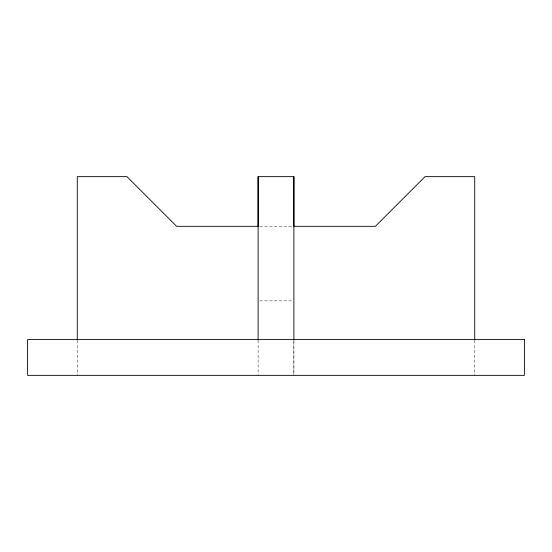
<?xml version="1.0" encoding="UTF-8"?>
<svg xmlns="http://www.w3.org/2000/svg" width="552" height="552" viewBox="0 0 552 552"><rect width="100%" height="100%" fill="white"/><g stroke="black" fill="none" stroke-linecap="round" stroke-linejoin="round"><path stroke-width="0.41" stroke-dasharray="2.76 2.07" d="M293.885 373.649L293.885 341.095M259.82 226.32L292.18 226.32M259.82 300.84L292.18 300.84M474.72 340.439L474.72 375.36M293.885 340.439L293.885 375.36M258.115 340.439L258.115 375.36M77.28 340.439L77.28 375.36"/><path stroke-width="0.83" d="M474.72 340.087L474.72 176.64L425.04 176.64L375.36 226.32L293.885 226.32L293.885 176.64L258.115 176.64L258.115 226.32L176.64 226.32L126.96 176.64L77.28 176.64L77.28 340.087M293.885 176.64L293.885 340.087M258.115 176.64L258.115 340.087M524.4 339.59L27.6 339.59L27.6 375.36L524.4 375.36L524.4 339.59"/></g></svg>
